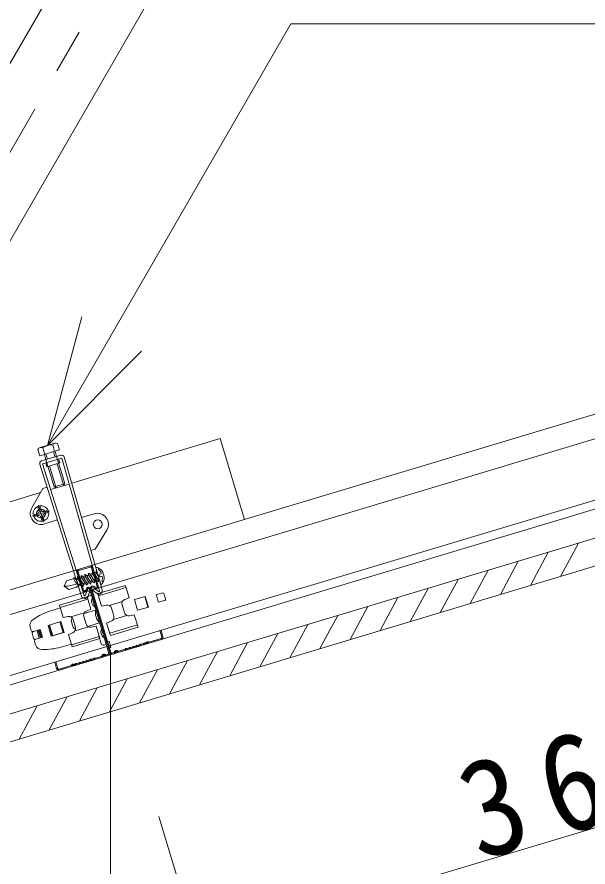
# Model space of a CAD drawing. Units: millimetres at full size, sheet at 1:20; details may follow other scales. Extents: x -4155 to 4045, y -2866 to 2834.
# Drawn here: x 1719.9 to 1977, y 752 to 1135 of the extents above; entities that cross this region are included whole.
import ezdxf

# ---------------------------------------------------------------- set-up
doc = ezdxf.new("R2010")
doc.units = ezdxf.units.MM
doc.header["$LTSCALE"] = 20
doc.linetypes.add('CHAIN1', pattern=[8, 5, -1, 1, -1])
for name, color, linetype, lineweight in [('1-0_断面', 7, 'Continuous', 9), ('1-1_寸法', 7, 'Continuous', 9), ('1-2_文字', 7, 'Continuous', 9)]:
    doc.layers.add(name, color=color, linetype=linetype, lineweight=lineweight)
doc.styles.add('ＭＳ ゴシック', font='')
doc.styles.get('ＭＳ ゴシック').set_extended_font_data('MS Gothic')

msp = doc.modelspace()

# ---------------------------------------------------------------- linework, layer by layer
at = {"layer": '1-0_断面'}
for p, q in [((1619.6, 866.11), (1975.86, 1482.62)), ((1584.97, 886.12), (1919.95, 1465.81)), ((3494.74, 1372.57), (-365, 212.58)), ((1542.4, 781.64), (3494.74, 1368.39)), ((-360.25, 196.77), (3494.74, 1355.34)), ((-356.79, 185.28), (3494.74, 1342.81)), ((2461.33, 1100.63), (1648.41, 856.31)), ((2464.39, 1090.48), (1668.36, 851.24)), ((1665.29, 861.43), (2053.08, 977.98)), ((1730.29, 940.96), (1736.92, 942.96)), ((1735.96, 942.15), (1736.83, 939.27)), ((1738.17, 942.81), (1739.04, 939.94)), ((1744.54, 924.93), (1811.4, 945.02)), ((1811.4, 945.02), (1822.34, 908.63)), ((1731.54, 940.82), (1732.4, 937.94)), ((1736.34, 939.13), (1737.06, 936.73)), ((1737.01, 939.33), (1737.73, 936.93)), ((1739.67, 937.58), (1730.96, 934.96)), ((1731.36, 933.62), (1740.07, 936.24)), ((1732.22, 937.89), (1732.94, 935.49)), ((1732.89, 938.09), (1733.61, 935.7)), ((1732.92, 935.55), (1733.83, 932.55)), ((1732.94, 935.49), (1735.82, 925.92)), ((1737.71, 936.99), (1738.61, 933.99)), ((1737.73, 936.93), (1740.61, 927.36)), ((1738.59, 935.8), (1739.11, 934.07)), ((1740.07, 936.24), (1757.09, 876.52)), ((1741.17, 936.76), (1758.24, 876.85)), ((1730.16, 933.45), (1748.95, 874.05)), ((1731.36, 933.62), (1750.09, 874.42)), ((1732.85, 934.07), (1733.37, 932.34)), ((1739.11, 934.07), (1733.37, 932.34)), ((1734.51, 932.69), (1737.5, 922.77)), ((1737.96, 933.72), (1740.94, 923.8)), ((1735.03, 922.03), (1743.41, 924.54)), ((1735.03, 922.03), (1743.41, 924.54)), ((1735.82, 925.92), (1736.62, 923.24)), ((1737.5, 922.77), (1736.62, 923.24)), ((1740.94, 923.8), (1741.41, 924.68)), ((1654.36, 897.82), (1730.45, 920.69)), ((1726.84, 910.12), (1734.5, 912.43)), ((1729.76, 912.57), (1729.34, 913.96)), ((1731.82, 907.44), (1729.52, 915.11)), ((1730.72, 912.86), (1730.3, 914.25)), ((1731.97, 912.19), (1733.36, 912.61)), ((1732.25, 911.23), (1733.65, 911.65)), ((1727.7, 910.9), (1729.09, 911.32)), ((1727.98, 909.94), (1729.38, 910.36)), ((1731.05, 908.3), (1730.63, 909.69)), ((1732, 908.59), (1731.58, 909.98)), ((1738.09, 908.38), (1732.37, 906.57)), ((1748.93, 909.55), (1754.7, 911.19)), ((1964.68, 882.97), (1972.71, 897.92)), ((1951.13, 878.9), (1959.17, 893.85)), ((1937.59, 874.83), (1945.63, 889.78)), ((1746.95, 884.89), (1749.42, 876.65)), ((1749.9, 876.79), (1747.43, 885.03)), ((1752.69, 887.66), (1747.62, 886.13)), ((1747.62, 886.13), (1752.69, 887.66)), ((1747.76, 885.65), (1752.84, 887.18)), ((1755.94, 878.61), (1753.46, 886.84)), ((1753.82, 884.94), (1754.58, 884.42)), ((1753.84, 884.2), (1753.82, 884.94)), ((1753.94, 886.99), (1756.42, 878.75)), ((1754.58, 884.42), (1755.51, 884.7)), ((1757.57, 879.4), (1755.33, 886.85)), ((1755.49, 885.45), (1755.82, 885.22)), ((1755.51, 884.7), (1755.49, 885.45)), ((1755.51, 884.7), (1756.42, 883.24)), ((1924.04, 870.76), (1932.08, 885.7)), ((1742.11, 880.95), (1741.13, 878.52)), ((1745.43, 881.94), (1742.11, 880.95)), ((1745.44, 882.42), (1746.2, 881.9)), ((1745.46, 881.68), (1745.44, 882.42)), ((1745.46, 881.68), (1746.43, 880.11)), ((1746.2, 881.9), (1747.14, 882.18)), ((1746.2, 881.9), (1747.18, 880.33)), ((1746.45, 881.5), (1747.39, 881.78)), ((1747.12, 882.93), (1747.88, 882.41)), ((1747.14, 882.18), (1747.12, 882.93)), ((1747.14, 882.18), (1749.08, 879.05)), ((1747.88, 882.41), (1748.81, 882.69)), ((1747.88, 882.41), (1749.82, 879.27)), ((1748.13, 882.01), (1749.06, 882.29)), ((1748.79, 883.43), (1749.55, 882.91)), ((1748.81, 882.69), (1748.79, 883.43)), ((1748.81, 882.69), (1750.75, 879.55)), ((1749.55, 882.91), (1750.49, 883.19)), ((1749.55, 882.91), (1751.5, 879.77)), ((1749.8, 882.51), (1750.74, 882.79)), ((1750.47, 883.94), (1751.23, 883.42)), ((1750.49, 883.19), (1750.47, 883.94)), ((1750.49, 883.19), (1752.43, 880.05)), ((1751.23, 883.42), (1752.16, 883.7)), ((1751.23, 883.42), (1753.17, 880.28)), ((1751.48, 883.01), (1752.41, 883.29)), ((1752.15, 884.25), (1752.14, 884.44)), ((1752.16, 883.7), (1752.15, 884.25)), ((1752.16, 883.7), (1752.32, 883.44)), ((1752.46, 883.22), (1754.1, 880.56)), ((1752.91, 883.92), (1753.84, 884.2)), ((1752.92, 880.68), (1753.2, 880.76)), ((1753.15, 883.52), (1754.09, 883.8)), ((1753.2, 880.76), (1753.85, 880.96)), ((1753.84, 884.2), (1755.78, 881.06)), ((1754.58, 884.42), (1756.52, 881.28)), ((1754.6, 881.18), (1755.53, 881.46)), ((1754.83, 884.02), (1755.76, 884.3)), ((1754.83, 881.59), (1755.3, 881.74)), ((1754.85, 880.78), (1755.78, 881.06)), ((1754.86, 880.04), (1754.85, 880.78)), ((1755.78, 881.06), (1756.54, 880.54)), ((1756.27, 881.69), (1756.83, 881.86)), ((1756.52, 881.28), (1756.97, 881.42)), ((1756.54, 880.54), (1756.52, 881.28)), ((1757.11, 883.95), (1757.76, 884.14)), ((1757.46, 882.8), (1758.1, 882.99)), ((1910.5, 866.69), (1918.54, 881.63)), ((1743.19, 877.07), (1741.14, 878.52)), ((1746.7, 878.12), (1743.19, 877.07)), ((1746.43, 880.11), (1747.2, 879.59)), ((1748.02, 879.66), (1746.69, 879.51)), ((1747.06, 878.44), (1749.08, 879.05)), ((1747.2, 879.59), (1747.18, 880.33)), ((1747.71, 879.11), (1748.83, 879.45)), ((1749.08, 879.05), (1749.84, 878.53)), ((1749.57, 879.67), (1750.5, 879.95)), ((1749.82, 879.27), (1750.75, 879.55)), ((1749.84, 878.53), (1749.82, 879.27)), ((1750.75, 879.55), (1751.51, 879.03)), ((1750.83, 876.72), (1751.33, 877.65)), ((1751.25, 880.18), (1752.18, 880.46)), ((1751.26, 876.46), (1751.77, 877.41)), ((1751.5, 879.77), (1752.43, 880.05)), ((1751.51, 879.03), (1751.5, 879.77)), ((1751.94, 876.36), (1754.47, 877.12)), ((1752.43, 880.05), (1753.19, 879.53)), ((1752.51, 877.34), (1761.19, 848.44)), ((1752.99, 877.48), (1761.96, 847.63)), ((1753.17, 880.28), (1753.31, 880.32)), ((1753.19, 879.53), (1753.17, 880.28)), ((1753.33, 880.32), (1754.1, 880.56)), ((1753.46, 877.62), (1762.15, 848.73)), ((1754.98, 877.58), (1754.04, 878.09)), ((1754.74, 877.51), (1754.05, 876.53)), ((1754.1, 880.56), (1754.86, 880.04)), ((1755.2, 878.03), (1754.27, 878.53)), ((1756.63, 876.19), (1754.74, 877.51)), ((1755.05, 877.3), (1756.72, 877.8)), ((1756.28, 875.19), (1768.73, 878.93)), ((1756.58, 874.21), (1769.03, 877.95)), ((1768.73, 878.93), (1770.41, 873.35)), ((1896.96, 862.62), (1905, 877.56)), ((1751.5, 873.75), (1739.05, 870.01)), ((1750.66, 874.4), (1751.5, 876.54)), ((1751.5, 876.54), (1752.62, 876.1)), ((1753.17, 868.17), (1751.5, 873.75)), ((1751.78, 873.96), (1752.62, 876.1)), ((1752.4, 874.2), (1753.36, 874.49)), ((1755.94, 875.21), (1754.05, 876.53)), ((1756.28, 875.19), (1757.96, 869.61)), ((1770.41, 873.35), (1768.38, 872.54)), ((1772.76, 872.49), (1777.65, 873.96)), ((1777.43, 873.89), (1778.87, 869.11)), ((1777.55, 873.93), (1778.99, 869.14)), ((1777.65, 873.96), (1779.08, 869.17)), ((1785.42, 875.51), (1782.55, 874.65)), ((1782.55, 874.65), (1783.56, 871.3)), ((1786.05, 875.18), (1786.77, 872.78)), ((1883.41, 858.55), (1891.45, 873.49)), ((1740.72, 864.43), (1739.05, 870.01)), ((1751.79, 872.77), (1739.34, 869.02)), ((1757.96, 869.61), (1760.1, 870.05)), ((1761.4, 869.88), (1767.39, 871.69)), ((1767.21, 870.11), (1768.26, 866.63)), ((1786.43, 872.16), (1783.56, 871.3)), ((1869.87, 854.48), (1877.91, 869.42)), ((1735.52, 867.56), (1739.43, 868.74)), ((1750.16, 866.5), (1744.16, 864.7)), ((1750, 866.17), (1755.38, 867.79)), ((1753.17, 868.17), (1751.15, 867.36)), ((1762.42, 868.67), (1763.47, 865.19)), ((1763.28, 863.61), (1769.28, 865.41)), ((1772.71, 865.69), (1770.58, 865.24)), ((1774.39, 860.1), (1772.71, 865.69)), ((1727.12, 863.57), (1728.37, 864.35)), ((1740.72, 864.43), (1742.86, 864.87)), ((1744.46, 862.42), (1745.04, 860.5)), ((1745.18, 863.49), (1746.23, 860.01)), ((1749.97, 864.93), (1751.02, 861.45)), ((1751.73, 860.43), (1757.1, 862.04)), ((1760.26, 861.95), (1762.29, 862.75)), ((1760.26, 861.95), (1761.94, 856.36)), ((1856.33, 850.41), (1864.36, 865.35)), ((1725.82, 860.16), (1726.28, 858.63)), ((1727.01, 857.96), (1729.88, 858.82)), ((1727.28, 858.09), (1730.34, 859.01)), ((1728.92, 858.53), (1729.93, 855.18)), ((1729.4, 858.68), (1730.41, 855.32)), ((1729.88, 858.82), (1730.89, 855.47)), ((1730.34, 859.01), (1731.38, 855.56)), ((1734.57, 861.01), (1736.01, 856.22)), ((1752.04, 860.23), (1746.04, 858.43)), ((1755.48, 860.51), (1753.34, 860.06)), ((1755.48, 860.51), (1757.15, 854.92)), ((1761.65, 857.35), (1774.1, 861.09)), ((1761.94, 856.36), (1774.39, 860.1)), ((1784.75, 858.65), (1784.27, 858.51)), ((1784.27, 858.51), (1785.13, 855.64)), ((1785.61, 855.78), (1784.75, 858.65)), ((1842.78, 846.34), (1850.82, 861.28)), ((1726.67, 857.33), (1727.39, 854.94)), ((1728.01, 854.6), (1730.89, 855.47)), ((1728.32, 854.64), (1731.38, 855.56)), ((1743.03, 856.77), (1745.05, 857.57)), ((1743.03, 856.77), (1744.7, 851.18)), ((1756.86, 855.91), (1744.41, 852.17)), ((1757.15, 854.92), (1744.7, 851.18)), ((1756.77, 856.2), (1757.84, 852.65)), ((1784.8, 855.01), (1779.31, 853.37)), ((1784.94, 854.54), (1779.46, 852.89)), ((1829.24, 842.27), (1837.28, 857.21)), ((1728.24, 852.12), (1727.78, 853.65)), ((1740.41, 851.28), (1744.32, 852.46)), ((1759.08, 851.98), (1760.04, 852.27)), ((1759.72, 853.33), (1761.35, 853.82)), ((1760.59, 850.45), (1762.21, 850.94)), ((1762.21, 850.94), (1761.35, 853.82)), ((1765.69, 849.27), (1768.45, 850.1)), ((1770.08, 850.59), (1769.54, 850.43)), ((1769.68, 849.95), (1770.23, 850.11)), ((1771.71, 851.08), (1771.17, 850.92)), ((1771.31, 850.44), (1771.85, 850.6)), ((1773.34, 851.57), (1772.79, 851.41)), ((1772.94, 850.93), (1773.48, 851.09)), ((1774.97, 852.06), (1774.42, 851.9)), ((1774.57, 851.42), (1775.11, 851.58)), ((1776.59, 852.55), (1776.05, 852.39)), ((1776.19, 851.91), (1776.74, 852.07)), ((1777.68, 852.88), (1777.83, 852.92)), ((1777.82, 852.4), (1777.98, 852.44)), ((1777.95, 853.02), (1778.04, 853.19)), ((1778.48, 852.95), (1778.39, 852.78)), ((1778.75, 853.03), (1778.92, 852.94)), ((1778.99, 853.47), (1779.16, 853.38)), ((1815.69, 838.2), (1823.73, 853.14)), ((1731.2, 849.98), (1732.68, 850.02)), ((1757.93, 846.94), (1755.17, 846.11)), ((1755.32, 845.63), (1758.06, 846.46)), ((1758.19, 847.17), (1758.28, 847.39)), ((1758.74, 847.19), (1758.65, 846.97)), ((1759.33, 847.37), (1759.53, 847.23)), ((1759.8, 847.65), (1759.6, 847.79)), ((1760.86, 847.82), (1760.14, 847.6)), ((1760.28, 847.13), (1761, 847.34)), ((1762.77, 848.39), (1763.49, 848.61)), ((1763.63, 848.13), (1762.92, 847.92)), ((1763.74, 848.84), (1763.84, 849.06)), ((1764.3, 848.86), (1764.2, 848.64)), ((1764.88, 849.04), (1765.08, 848.9)), ((1765.36, 849.32), (1765.16, 849.45)), ((1768.6, 849.62), (1765.85, 848.8)), ((1802.15, 834.13), (1810.19, 849.07)), ((1737.73, 841.39), (1736.86, 844.26)), ((1737.34, 844.41), (1738.21, 841.53)), ((1738.83, 841.2), (1744.31, 842.85)), ((1744.52, 843.11), (1744.43, 842.94)), ((1744.96, 842.88), (1744.87, 842.71)), ((1745.24, 842.96), (1745.41, 842.87)), ((1745.64, 843.31), (1745.47, 843.4)), ((1745.95, 843.34), (1745.79, 843.29)), ((1746.09, 842.86), (1745.94, 842.81)), ((1747.03, 843.66), (1747.58, 843.83)), ((1747.18, 843.19), (1747.72, 843.35)), ((1748.66, 844.15), (1749.2, 844.32)), ((1749.35, 843.84), (1748.8, 843.68)), ((1750.29, 844.64), (1750.83, 844.81)), ((1750.98, 844.33), (1750.43, 844.16)), ((1751.92, 845.13), (1752.46, 845.3)), ((1752.06, 844.65), (1752.6, 844.82)), ((1753.54, 845.62), (1754.09, 845.79)), ((1754.23, 845.31), (1753.69, 845.14)), ((1788.61, 830.06), (1796.65, 845)), ((1738.97, 840.72), (1744.46, 842.37)), ((1775.06, 825.98), (1783.1, 840.93)), ((1761.52, 821.91), (1769.56, 836.86)), ((1747.98, 817.84), (1756.01, 832.79)), ((1734.43, 813.77), (1742.47, 828.72)), ((1720.89, 809.7), (1728.93, 824.65))]:
    msp.add_line(p, q, dxfattribs=at)
at = {"layer": '1-0_断面', "color": 4, "linetype": 'CHAIN1'}
for p, q in [((1597.78, 868.33), (1947.91, 1474.21)), ((1761.96, 847.63), (1761.96, 655.27))]:
    msp.add_line(p, q, dxfattribs=at)
at = {"layer": '1-0_断面'}
for points in [[(1729.33, 940.15), (1730.19, 937.28), (1739.04, 939.94)], [(1740.61, 927.36), (1741.41, 924.68), (1736.62, 923.24)], [(1733.42, 923.16), (1731.51, 922.55), (1726.52, 913.81)], [(1753.17, 894.64), (1755.1, 895.19), (1760.34, 903.78)], [(1752.14, 884.44), (1752.91, 883.92), (1754.85, 880.78)], [(1748.02, 879.66), (1747.61, 878.94), (1746.7, 878.13)], [(1779.08, 869.17), (1774.2, 867.7), (1772.76, 872.49)], [(1735.81, 856.11), (1735.33, 855.97), (1733.86, 860.85), (1734.34, 861)]]:
    msp.add_lwpolyline(points, dxfattribs=at)
for points in [[(1735.81, 856.11), (1741.08, 857.69), (1739.61, 862.58), (1734.34, 861)], [(1735.79, 856.16), (1740.68, 857.63), (1739.24, 862.42), (1734.35, 860.95)]]:
    msp.add_lwpolyline(points, close=True, dxfattribs=at)
for centre, radius in [((1730.67, 911.27), 3.5), ((1730.67, 911.27), 2), ((1756.26, 906.44), 2)]:
    msp.add_circle(centre, radius, dxfattribs=at)
for centre, radius, start, end in [((1735.21, 936.61), 5.58, 82.2948, 131.1602), ((1737.38, 941.44), 1.58, 59.901, 153.5539), ((1730.75, 939.45), 1.58, 59.901, 153.5539), ((1731.3, 933.81), 1.2, 106.7275, 197.5539), ((1740.02, 936.43), 1.2, 15.901, 106.7275), ((1730.86, 911.34), 5, 150.2765, 287.5539), ((1728.8, 912.28), 1, 286.7275, 16.7275), ((1730.67, 911.27), 3, 97.1334, 116.3216), ((1731.68, 913.14), 1, 196.7275, 286.7275), ((1730.67, 911.27), 3, 7.1334, 26.3215), ((1756.07, 906.38), 5, 328.6236, 105.901), ((1730.67, 911.27), 3, 187.1334, 206.3216), ((1729.67, 909.41), 1, 16.7275, 106.7275), ((1730.67, 911.27), 3, 277.1334, 296.3216), ((1732.54, 910.27), 1, 106.7275, 196.7275), ((1747.91, 885.17), 1, 106.7275, 196.7275), ((1747.91, 885.17), 0.5, 106.7275, 196.7275), ((1752.98, 886.7), 1, 16.7275, 106.7275), ((1752.98, 886.7), 0.5, 16.7275, 106.7275), ((1755.45, 886.86), 0.117, 105.7466, 188.5412), ((1755.79, 885.75), 1.28, 70.71, 106.9064), ((1754.11, 882.42), 5, 16.7275, 65.1985), ((1757.02, 886.19), 0.431, 110.8618, 201.2393), ((1752.84, 882.04), 5.5, 25.0619, 46.6511), ((1757.63, 883.48), 0.699, 137.5432, 255.9118), ((1757.43, 884.36), 0.394, 326.8431, 1.3758), ((1757.95, 882.63), 0.394, 32.0792, 66.6237), ((1752.84, 882.04), 5.5, 346.8017, 8.3938), ((1758.62, 880.87), 0.431, 192.249, 282.5939), ((1754.11, 882.42), 5, 328.2485, 16.7275), ((1740.21, 899.85), 21.35, 272.4732, 287.6596), ((1752.12, 877.22), 0.9, 16.7275, 151.7275), ((1752.12, 877.22), 0.4, 16.7275, 151.7275), ((1753.85, 877.74), 0.9, 61.7275, 196.7275), ((1753.85, 877.74), 0.4, 61.7275, 196.7275), ((1755.46, 878.46), 1, 241.7275, 16.7275), ((1755.46, 878.46), 0.5, 238.8795, 16.7275), ((1757.68, 879.45), 0.117, 205.3432, 287.7074), ((1757.34, 880.57), 1.28, 286.6381, 322.7188), ((1750.38, 874.51), 1.5, 197.5539, 338.5069), ((1750.38, 876.94), 1, 196.7275, 331.7275), ((1750.38, 876.94), 0.5, 196.7275, 334.5754), ((1750.38, 874.51), 0.3, 197.5539, 338.5069), ((1752.69, 873.25), 1, 106.7275, 196.7275), ((1756.38, 871.74), 2.9, 153.1247, 240.3303), ((1756.8, 876.44), 1.5, 234.948, 15.901), ((1756.8, 876.44), 0.3, 234.948, 15.901), ((1785.57, 875.03), 0.5, 16.7275, 106.7275), ((1760.51, 868.09), 2, 16.7275, 101.7275), ((1769.12, 870.68), 2, 111.7275, 196.7275), ((1786.29, 872.64), 0.5, 286.7275, 16.7275), ((1744.15, 838.83), 30, 106.7275, 121.7275), ((1751.89, 865.5), 2, 111.7275, 196.7275), ((1761.24, 866.42), 6.03, 166.8647, 226.5903), ((1770.17, 867.2), 2, 196.7275, 281.7275), ((1728.7, 861.02), 3, 121.7275, 196.7275), ((1743.27, 862.91), 2, 16.7275, 101.7275), ((1746.38, 862.99), 2, 142.5042, 196.7275), ((1761.55, 864.61), 2, 291.7275, 16.7275), ((1727.05, 858.86), 0.8, 196.7275, 286.7275), ((1727.15, 857.48), 0.5, 106.7275, 196.7275), ((1746.95, 861.08), 2, 196.7275, 250.9507), ((1744.31, 859.43), 2, 291.7275, 16.7275), ((1752.93, 862.02), 2, 196.7275, 281.7275), ((1760.55, 857.86), 2.9, 153.1247, 240.3303), ((1727.87, 855.08), 0.5, 196.7275, 286.7275), ((1728.55, 853.88), 0.8, 106.7275, 196.7275), ((1784.65, 855.49), 0.5, 286.7275, 16.7275), ((1784.65, 855.49), 1, 286.7275, 16.7275), ((1731.11, 852.98), 3, 196.7275, 271.7275), ((1731.77, 880.01), 30, 271.7275, 286.7275), ((1758.79, 852.94), 1, 196.7275, 286.7275), ((1768.4, 850.29), 0.2, 286.7275, 325.6699), ((1769.14, 849.79), 0.7, 67.785, 145.6699), ((1769.48, 850.62), 0.2, 247.785, 286.7275), ((1770.02, 850.78), 0.2, 286.7275, 325.6699), ((1770.77, 850.28), 0.7, 67.785, 145.6699), ((1770.02, 850.78), 0.7, 286.7275, 325.6699), ((1770.77, 850.28), 0.2, 69.8576, 145.6699), ((1771.11, 851.11), 0.7, 247.785, 286.7275), ((1771.11, 851.11), 0.2, 247.785, 286.7275), ((1771.65, 851.27), 0.2, 286.7275, 325.6699), ((1772.4, 850.77), 0.7, 67.785, 145.6699), ((1771.65, 851.27), 0.7, 286.7275, 325.6699), ((1772.4, 850.77), 0.2, 69.8576, 145.6699), ((1772.74, 851.6), 0.7, 247.785, 286.7275), ((1772.74, 851.6), 0.2, 247.785, 286.7275), ((1773.28, 851.76), 0.2, 286.7275, 325.6699), ((1774.02, 851.25), 0.7, 67.785, 145.6699), ((1773.28, 851.76), 0.7, 286.7275, 325.6699), ((1774.02, 851.25), 0.2, 69.8576, 145.6699), ((1774.36, 852.09), 0.7, 247.785, 286.7275), ((1774.36, 852.09), 0.2, 247.785, 286.7275), ((1774.91, 852.25), 0.2, 286.7275, 325.6699), ((1775.65, 851.74), 0.7, 67.785, 145.6699), ((1774.91, 852.25), 0.7, 286.7275, 325.6699), ((1775.65, 851.74), 0.2, 69.8576, 145.6699), ((1775.99, 852.58), 0.7, 247.785, 286.7275), ((1775.99, 852.58), 0.2, 247.785, 286.7275), ((1776.54, 852.74), 0.2, 286.7275, 325.6699), ((1777.28, 852.23), 0.7, 67.785, 145.6699), ((1776.54, 852.74), 0.7, 286.7275, 325.6699), ((1777.28, 852.23), 0.2, 67.785, 143.5974), ((1777.62, 853.07), 0.7, 247.785, 286.7275), ((1777.62, 853.07), 0.2, 247.785, 286.7275), ((1777.78, 853.11), 0.2, 286.7275, 331.7275), ((1777.78, 853.11), 0.7, 286.7275, 331.7275), ((1778.66, 852.86), 0.7, 61.7275, 151.7275), ((1778.66, 852.86), 0.2, 61.7275, 151.7275), ((1779.26, 853.56), 0.7, 241.7275, 286.7275), ((1779.26, 853.56), 0.2, 241.7275, 286.7275), ((1757.82, 847.32), 0.4, 286.7275, 336.7275), ((1757.82, 847.32), 0.9, 286.7275, 336.7275), ((1759.11, 847.03), 0.9, 56.7275, 156.7275), ((1759.11, 847.03), 0.4, 56.7275, 156.7275), ((1760.02, 847.99), 0.9, 236.7275, 286.7275), ((1760.02, 847.99), 0.4, 236.7275, 286.7275), ((1760.71, 848.3), 0.5, 286.7275, 16.7275), ((1760.71, 848.3), 1, 286.7275, 16.7275), ((1762.63, 848.87), 1, 196.7275, 286.7275), ((1762.63, 848.87), 0.5, 196.7275, 286.7275), ((1763.37, 848.99), 0.4, 286.7275, 336.7275), ((1763.37, 848.99), 0.9, 286.7275, 336.7275), ((1764.66, 848.7), 0.9, 56.7275, 156.7275), ((1764.66, 848.7), 0.4, 56.7275, 156.7275), ((1765.58, 849.66), 0.9, 236.7275, 286.7275), ((1765.58, 849.66), 0.4, 236.7275, 286.7275), ((1768.4, 850.29), 0.7, 286.7275, 325.6699), ((1769.14, 849.79), 0.2, 69.8576, 145.6699), ((1769.48, 850.62), 0.7, 247.785, 286.7275), ((1744.26, 843.04), 0.2, 286.7275, 331.7275), ((1744.26, 843.04), 0.7, 286.7275, 331.7275), ((1745.14, 842.78), 0.7, 61.7275, 151.7275), ((1745.14, 842.78), 0.2, 61.7275, 151.7275), ((1745.74, 843.48), 0.7, 241.7275, 286.7275), ((1745.74, 843.48), 0.2, 241.7275, 286.7275), ((1745.89, 843.53), 0.2, 286.7275, 325.6699), ((1746.63, 843.02), 0.7, 67.785, 145.6699), ((1745.89, 843.53), 0.7, 286.7275, 325.6699), ((1746.63, 843.02), 0.2, 69.8576, 145.6699), ((1746.97, 843.86), 0.7, 247.785, 286.7275), ((1746.97, 843.86), 0.2, 247.785, 286.7275), ((1747.52, 844.02), 0.2, 286.7275, 325.6699), ((1748.26, 843.51), 0.7, 67.785, 145.6699), ((1747.52, 844.02), 0.7, 286.7275, 325.6699), ((1748.26, 843.51), 0.2, 67.785, 143.5974), ((1748.6, 844.35), 0.7, 247.785, 286.7275), ((1748.6, 844.35), 0.2, 247.785, 286.7275), ((1749.15, 844.51), 0.2, 286.7275, 325.6699), ((1749.89, 844), 0.7, 67.785, 145.6699), ((1749.15, 844.51), 0.7, 286.7275, 325.6699), ((1749.89, 844), 0.2, 67.785, 143.5974), ((1750.23, 844.83), 0.7, 247.785, 286.7275), ((1750.23, 844.83), 0.2, 247.785, 286.7275), ((1750.78, 845), 0.2, 286.7275, 325.6699), ((1751.52, 844.49), 0.7, 67.785, 145.6699), ((1750.78, 845), 0.7, 286.7275, 325.6699), ((1751.52, 844.49), 0.2, 67.785, 143.5974), ((1751.86, 845.32), 0.7, 247.785, 286.7275), ((1751.86, 845.32), 0.2, 247.785, 286.7275), ((1752.4, 845.49), 0.2, 286.7275, 325.6699), ((1753.15, 844.98), 0.7, 67.785, 145.6699), ((1752.4, 845.49), 0.7, 286.7275, 325.6699), ((1753.15, 844.98), 0.2, 67.785, 143.5974), ((1753.49, 845.81), 0.7, 247.785, 286.7275), ((1753.49, 845.81), 0.2, 247.785, 286.7275), ((1754.03, 845.98), 0.2, 286.7275, 325.6699), ((1754.77, 845.47), 0.7, 67.785, 145.6699), ((1754.03, 845.98), 0.7, 286.7275, 325.6699), ((1754.77, 845.47), 0.2, 67.785, 143.5974), ((1755.12, 846.3), 0.7, 247.785, 286.7275), ((1755.12, 846.3), 0.2, 247.785, 286.7275), ((1738.69, 841.68), 1, 196.7275, 286.7275), ((1738.69, 841.68), 0.5, 196.7275, 286.7275)]:
    msp.add_arc(centre, radius, start, end, dxfattribs=at)
at = {"layer": '1-1_寸法'}
for q in [(2150.09, 820.85), (1783.83, 774.86)]:
    msp.add_line((1801.49, 716.08), q, dxfattribs=at)
at = {"layer": '1-2_文字'}
for p, q in [((1843.25, 1131.86), (2439.62, 1131.86)), ((1733.61, 941.96), (1776.03, 984.39))]:
    msp.add_line(p, q, dxfattribs=at)
msp.add_lwpolyline([(1843.25, 1131.86), (1733.61, 941.96), (1749.14, 999.92)], dxfattribs=at)

# ---------------------------------------------------------------- texts
at = {"layer": '1-1_寸法', "insert": (1927.91, 754.07), "char_height": 43.99, "attachment_point": 7, "rotation": 16.727, "style": 'ＭＳ ゴシック'}
msp.add_mtext('\\T1.37;\\W0.9;364', dxfattribs=at)

doc.saveas('drawing.dxf')
